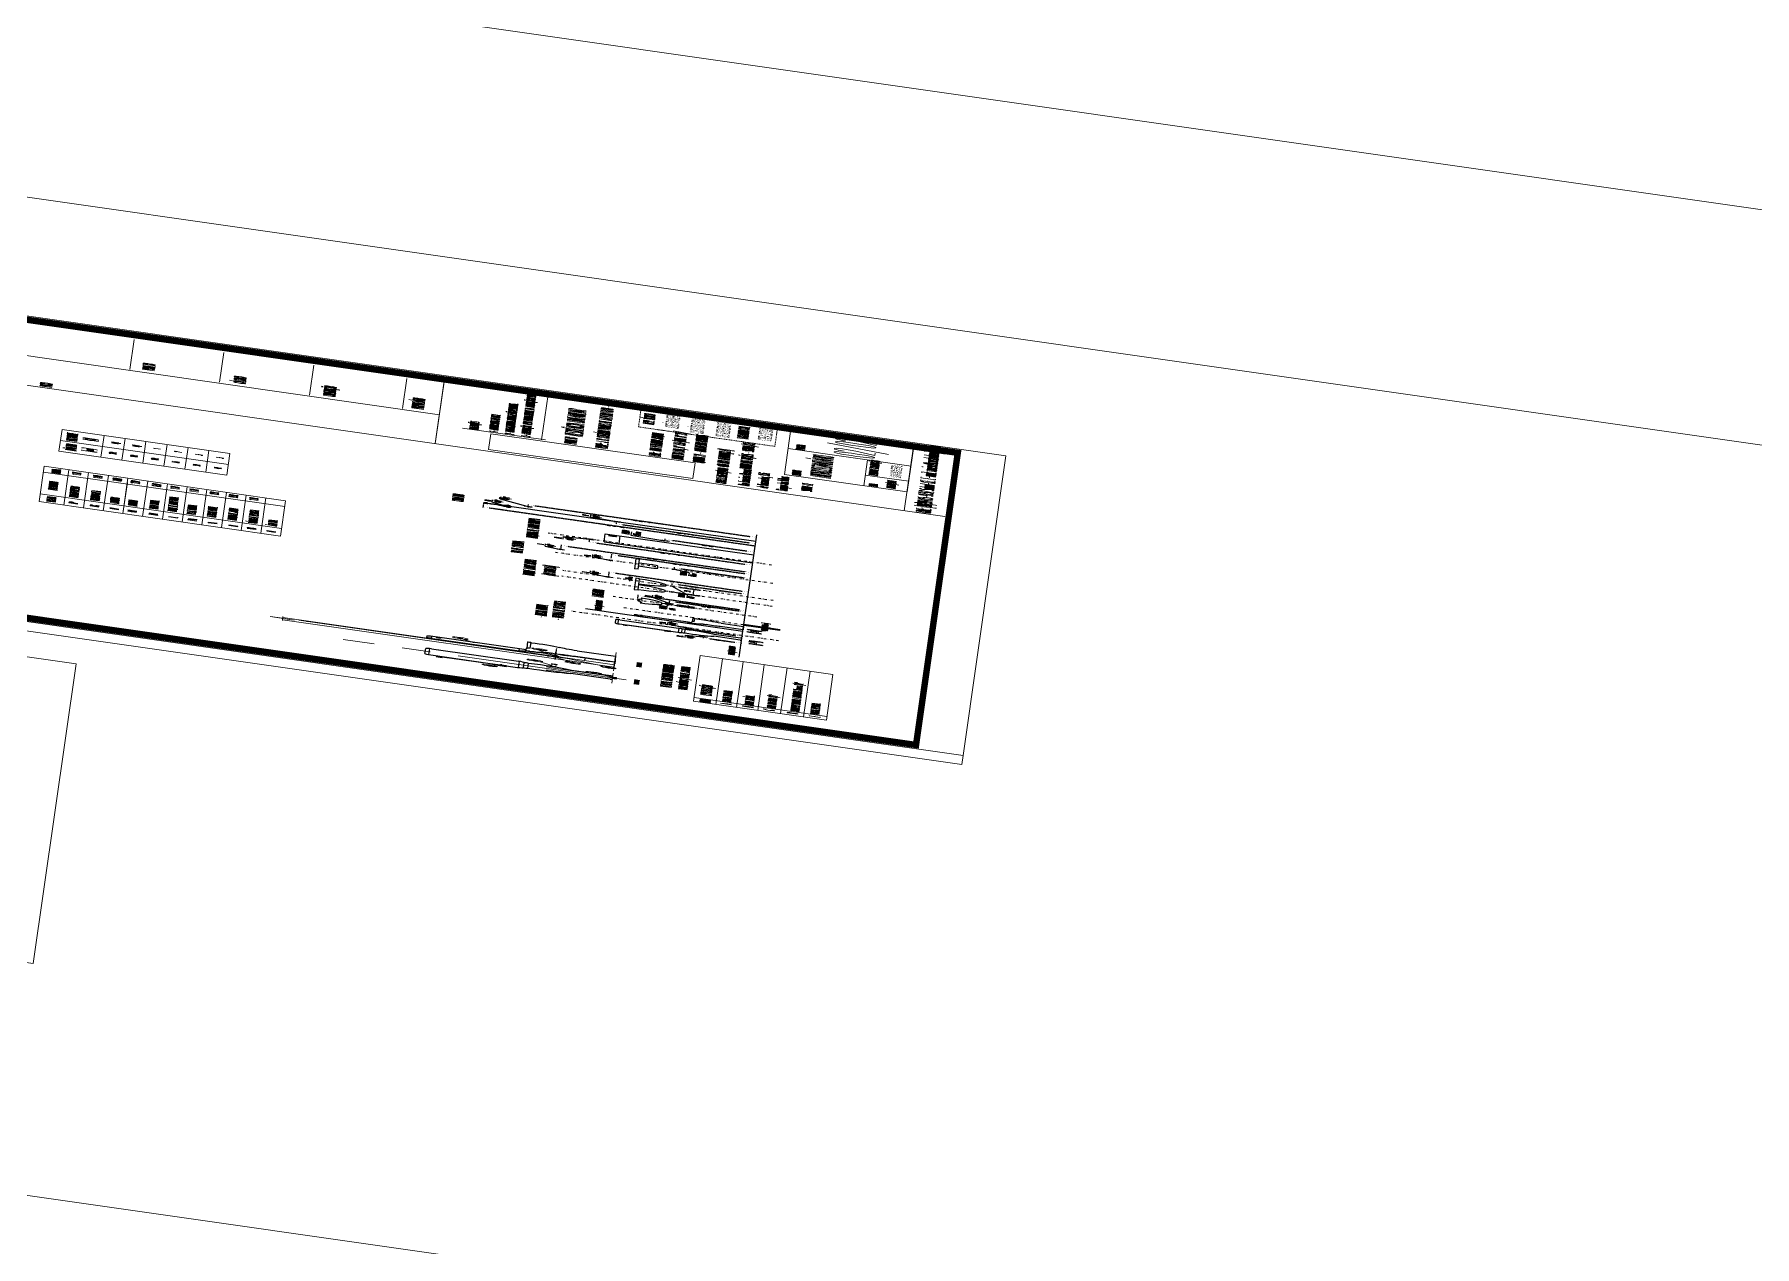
# Model space of a CAD drawing. Header units: millimetres. Extents: x -361192058 to 101130107379, y -14071650034 to 19218552450.
# Drawn here: x -133286 to -131695, y 40991 to 42113 of the extents above; entities that cross this region are included whole.
import ezdxf
from ezdxf.enums import TextEntityAlignment as Align

# ---------------------------------------------------------------- set-up
doc = ezdxf.new("R2010")
doc.units = ezdxf.units.MM
doc.header["$LTSCALE"] = 0.5
for name, pattern in [('CENTER2', [28.575, 19.05, -3.175, 3.175, -3.175]), ('DASHED2', [9.525, 6.35, -3.175]), ('DIVIDE', [1.25, 0.5, -0.25, 0, -0.25, 0, -0.25]), ('HIDDEN2', [0.1875, 0.125, -0.0625])]:
    doc.linetypes.add(name, pattern=pattern)
for name, color, linetype in [('02', 2, 'Continuous'), ('14-04-Texto-04', 3, 'Continuous'), ('BANHO', 7, 'Continuous'), ('CERAMICA', 8, 'Continuous'), ('CERC02', 3, 'Continuous'), ('DETALLHES_HIDRAULICO', 4, 'Continuous'), ('LAYER8', 8, 'Continuous'), ('parede', 2, 'Continuous'), ('PROJEÇÃO', 8, 'HIDDEN2'), ('TEXT', 2, 'Continuous'), ('TEXTO', 3, 'Continuous'), ('TEXTO0', 7, 'Continuous'), ('TEXTO2', 3, 'Continuous'), ('TUBULAÇÃO_HIDRÁULICA projeção', 5, 'DASHED2'), ('TXT_0', 7, 'Continuous'), ('TXT_1', 3, 'Continuous'), ('TXT_2', 6, 'Continuous')]:
    doc.layers.add(name, color=color, linetype=linetype)
doc.styles.add('ADITIVOCAD', font='ROMANS.shx')
doc.styles.add('ROMAND', font='romand', dxfattribs={"height": 0.3})
doc.styles.add('ROMANS', font='romans', dxfattribs={"height": 0.1})
doc.styles.add('SANSSERIF', font='sas_____.pfb', dxfattribs={"height": 1})
doc.styles.get("Standard").update_dxf_attribs({"font": 'txt.shx', "height": 0.12})
doc.dimstyles.get("Standard").update_dxf_attribs({"dimtxt": 0.18, "dimasz": 0.18, "dimexe": 0.18, "dimexo": 0.0625, "dimgap": 0.09, "dimtad": 0, "dimtih": 1, "dimtoh": 1, "dimdec": 4, "dimzin": 0, "dimdsep": 46, "dimtxsty": 'Standard', "dimcen": 0.09, "dimadec": 0, "dimazin": 0, "dimtfac": 1, "dimtdec": 4, "dimtofl": 0, "dimtmove": 2, "dimatfit": 3, "dimfxl": 0, "dimtolj": 1, "dimtzin": 0, "dimarcsym": 0})
picture_1 = doc.add_image_def('image1.jpg', size_in_pixel=(700, 700))

# ---------------------------------------------------------------- blocks, each defined once
blk = doc.blocks.new('ADC_VASO_02L')
for p, q in [((-0.12, 0.9532), (-0.03, 0.9532)), ((-0.15, 0.9232), (-0.15, 0.4832)), ((-0.1492, 0.93), (-0.0008, 0.93)), ((0, 0.9232), (0, 0.4832)), ((-0.6504, 0.4474), (-0.2505, 0.4474)), ((-0.2649, 0.4329), (-0.2525, 0.4453)), ((-0.2384, 0.4512), (-0.0454, 0.4512)), ((-0.1492, 0.4845), (-0.0008, 0.4845)), ((-0.12, 0.4532), (-0.03, 0.4532)), ((-0.2834, 0.43), (-0.6504, 0.43)), ((-0.272, 0.43), (-0.6353, 0.43)), ((-0.5379, 0.1957), (-0.5379, 0)), ((-0.1479, 0), (-0.1479, 0.2)), ((-0.5379, 0), (-0.1479, 0))]:
    blk.add_line(p, q)
blk.add_circle((-0.1113, 0.8931), 0.0125)
for centre, radius, start, end in [((-0.12, 0.9232), 0.03, 90, 180), ((-0.03, 0.9232), 0.03, 0, 90), ((-0.6504, 0.4387), 0.0087, 90, 270), ((-0.272, 0.44), 0.01, 270, 315), ((-0.2384, 0.4312), 0.02, 90, 135), ((-0.12, 0.4832), 0.03, 180, 270), ((-0.1666, 0.4756), 0.1297, 282.0492, 346.33831), ((-0.0454, 0.4462), 0.005, 346.33831, 90), ((-0.03, 0.4832), 0.03, 270, 0), ((-0.526, 0.3851), 0.1205, 158.1254, 235.66367), ((-0.1385, 0.3329), 0.016, 93.80615, 233.89222), ((-0.6379, 0.1957), 0.1, 0, 63.97069), ((-0.1929, 0.26), 0.075, 306.8699, 53.1301)]:
    blk.add_arc(centre, radius, start, end)
blk = doc.blocks.new('ADC_VASO_02F')
for p, q in [((-0.1948, 0.8917), (-0.2476, 0.8917)), ((-0.2476, 0.8917), (-0.2476, 0.8621)), ((-0.1948, 0.92), (-0.1948, 0.48)), ((-0.1931, 0.93), (0.2035, 0.93)), ((-0.1648, 0.95), (0.1752, 0.95)), ((0.2052, 0.92), (0.2052, 0.48)), ((-0.2476, 0.8621), (-0.1948, 0.8621)), ((-0.2231, 0.5805), (-0.2231, 0.8621)), ((-0.1948, 0.475), (0.2052, 0.475)), ((-0.1648, 0.45), (-0.1558, 0.45)), ((-0.1558, 0.45), (0.1662, 0.45)), ((0.1662, 0.45), (0.1752, 0.45)), ((-0.1558, 0.4279), (0.1662, 0.4279)), ((-0.0993, 0.0105), (-0.0898, 0.21)), ((0.1097, 0.0105), (0.1002, 0.21)), ((-0.0893, 0), (0.0997, 0))]:
    blk.add_line(p, q)
blk.add_lwpolyline([(-0.206, 0.5805), (-0.2394, 0.5805), (-0.2394, 0.5354), (-0.206, 0.5354)], close=True)
for centre, radius, start, end in [((-0.1648, 0.92), 0.03, 90, 180), ((0.1752, 0.92), 0.03, 0, 90), ((-0.1648, 0.48), 0.03, 180, 270), ((-0.1547, 0.439), 0.0111, 95.7268, 264.2732), ((0.1651, 0.439), 0.0111, 275.7268, 84.2732), ((0.1752, 0.48), 0.03, 270, 0), ((0.0696, 0.3772), 0.231, 167.31807, 226.37481), ((-0.0591, 0.3772), 0.231, 313.62519, 12.68193), ((-0.0893, 0.01), 0.01, 177.27369, 270), ((0.0997, 0.01), 0.01, 270, 2.72631)]:
    blk.add_arc(centre, radius, start, end)
blk = doc.blocks.new('BOLA')
for p, q in [((-1.44, 0), (1.44, 0)), ((0, -1.44), (0, 1.44))]:
    blk.add_line(p, q)
blk.add_circle((0, 0), 0.452)
blk = doc.blocks.new('*D1222')
at = {"layer": 'Defpoints', "color": 0, "transparency": 16777216}
for p in [(4238.025, 2392.241), (4238.399, 2392.241), (4237.934, 2391.31)]:
    blk.add_point(p, dxfattribs=at)
at = {"layer": 'PROJEÇÃO', "color": 7, "lineweight": -2, "transparency": 16777216}
blk.add_line((4238.399, 2391.37), (4238.399, 2392.181), dxfattribs=at)
at = {"layer": 'PROJEÇÃO', "color": 7, "lineweight": -2, "transparency": 16777216, "xscale": 0.06, "yscale": 0.06, "zscale": 0.06}
for p, rotation in [((4238.399, 2392.241), 90), ((4238.399, 2391.31), 270)]:
    blk.add_blockref('BOLA', p, dxfattribs=dict(at, rotation=rotation))
at = {"layer": 'PROJEÇÃO', "color": 3, "lineweight": 18, "transparency": 16777216, "insert": (4238.139, 2391.776), "char_height": 0.12, "attachment_point": 5, "rotation": 90}
blk.add_mtext('\\A1;.30', dxfattribs=at)
blk = doc.blocks.new('ff')
at = {"layer": 'Defpoints', "color": 0, "linetype": 'ByBlock'}
blk.add_point((23.111, 2.22), dxfattribs=at)
at = {"layer": 'LAYER8', "linetype": 'ByBlock'}
for p, q in [((43.627, 7.955), (42.088, 7.955)), ((42.273, 7.77), (42.273, 0)), ((44.995, 6.66), (45.663, 6.66)), ((45.478, 6.475), (45.478, 0.185)), ((30.792, 5.55), (32.297, 5.55)), ((32.112, 5.365), (32.112, 0.185)), ((35.675, 4.774), (34.67, 4.774)), ((34.887, 4.557), (34.887, 0.217)), ((23.067, 4.07), (24.883, 4.07)), ((29.96, 4.07), (31.562, 4.07)), ((43.627, 4.07), (42.917, 4.07)), ((22.845, 3.369), (22.845, 3.501)), ((23.863, 3.369), (23.863, 3.501)), ((24.698, 3.885), (24.698, 0.185)), ((31.377, 3.885), (31.377, 0.185)), ((43.102, 3.885), (43.102, 0.185)), ((16.061, 3.145), (17.762, 3.145)), ((22.66, 3.454), (22.475, 3.454)), ((24.048, 3.454), (24.233, 3.454)), ((17.577, 0.185), (17.577, 2.96)), ((39.646, 2.604), (40.129, 2.604)), ((15.823, 1.998), (15.823, 1.482)), ((16.193, 1.998), (16.193, 1.482)), ((16.415, 2.22), (17.241, 2.22)), ((17.056, 0.185), (17.056, 2.035)), ((20.662, 1.998), (20.662, 1.385)), ((22.845, 1.998), (22.845, 1.385)), ((23.333, 2.22), (23.974, 2.22)), ((23.789, 2.035), (23.789, 0.185)), ((29.465, 2.22), (29.996, 2.22)), ((29.811, 2.035), (29.811, 0.185)), ((39.912, 2.387), (39.912, 0.217)), ((7.956, 1.665), (7.746, 1.665)), ((7.858, 1.665), (7.858, 0.185)), ((15.638, 1.667), (15.453, 1.667)), ((16.378, 1.667), (16.563, 1.667)), ((20.847, 1.57), (22.66, 1.57)), ((5.419, 1.11), (5.209, 1.11)), ((5.321, 0.925), (5.321, 0.185)), ((5.419, 0), (5.209, 0)), ((5.641, -0.222), (5.641, -0.628)), ((5.826, -0.443), (6.563, -0.443)), ((6.748, -0.222), (6.748, -0.628)), ((7.956, 0), (7.746, 0)), ((9.888, -0.111), (9.888, -0.543)), ((9.888, -0.45), (10.79, -0.45)), ((10.79, -0.111), (10.79, -0.543))]:
    blk.add_line(p, q, dxfattribs=at)
at = {"layer": 'LAYER8'}
for p, q in [((43.915, 7.414), (44.573, 7.712)), ((44.573, 7.712), (45.433, 7.712)), ((44.773, 6.688), (46.124, 7.486)), ((46.124, 7.486), (46.984, 7.486)), ((43.849, 4.144), (43.849, 7.331)), ((44.655, 6.66), (44.891, 6.66)), ((44.773, 6.542), (44.773, 6.778)), ((44.773, 6.66), (44.773, 6.542)), ((31.028, 6.014), (30.598, 5.55)), ((31.028, 6.014), (31.887, 6.014)), ((30.487, 5.55), (30.709, 5.55)), ((30.487, 5.55), (30.709, 5.55)), ((30.598, 5.661), (30.598, 5.439)), ((34.53, 5.523), (35.538, 5.523)), ((35.538, 5.523), (35.935, 4.774)), ((23.302, 4.617), (22.845, 4.07)), ((23.302, 4.617), (24.161, 4.617)), ((29.567, 4.627), (29.177, 4.07)), ((30.426, 4.627), (29.567, 4.627)), ((35.805, 4.774), (36.065, 4.774)), ((35.935, 4.904), (35.935, 4.643)), ((43.849, 4.07), (44.183, 4.83)), ((44.183, 4.83), (45.043, 4.83)), ((22.734, 4.07), (22.956, 4.07)), ((28.916, 4.07), (29.437, 4.07)), ((29.064, 4.07), (29.286, 4.07)), ((35.761, 4.34), (35.761, 0)), ((35.761, 4.34), (38.799, 4.34)), ((38.216, 4.166), (38.432, 4.166)), ((38.216, 4.079), (38.432, 4.079)), ((38.799, 4.34), (38.799, 0)), ((43.731, 4.07), (43.967, 4.07)), ((43.849, 3.952), (43.849, 4.188)), ((43.849, 0), (43.849, 3.996)), ((35.761, 3.906), (38.799, 3.906)), ((39.615, 3.6), (39.386, 2.604)), ((40.952, 3.6), (39.615, 3.6)), ((31.037, 3.364), (27.313, 3.364)), ((27.313, 3.253), (27.313, 3.364)), ((27.313, 3.253), (31.037, 3.253)), ((28.584, 3.253), (28.584, 2.884)), ((29.766, 3.253), (29.766, 2.884)), ((31.037, 3.253), (31.037, 3.364)), ((16.242, 2.22), (17.591, 2.723)), ((17.591, 2.723), (18.451, 2.723)), ((28.769, 2.699), (29.581, 2.699)), ((39.256, 2.604), (39.516, 2.604)), ((39.386, 2.734), (39.386, 2.474)), ((8.535, 2.186), (8.178, 1.665)), ((9.394, 2.186), (8.535, 2.186)), ((15.082, 2.28), (13.942, 2.28)), ((15.831, 2.22), (15.082, 2.28)), ((15.713, 2.22), (15.949, 2.22)), ((16.075, 2.22), (16.311, 2.22)), ((20.442, 1.746), (22.796, 2.22)), ((20.442, 1.746), (20.662, 2.22)), ((20.551, 2.22), (20.773, 2.22)), ((22.734, 2.22), (22.956, 2.22)), ((28.651, 1.78), (29.175, 2.22)), ((29.064, 2.22), (29.286, 2.22)), ((4.425, 1.631), (5.285, 1.631)), ((5.285, 1.631), (5.641, 1.11)), ((8.06, 1.665), (8.296, 1.665)), ((20.442, 1.746), (19.302, 1.746)), ((28.651, 1.78), (27.511, 1.78)), ((5.523, 1.11), (5.759, 1.11)), ((11.228, -0.661), (10.975, -0.53))]:
    blk.add_line(p, q, dxfattribs=at)
at = {"layer": 'LAYER8', "linetype": 'DIVIDE'}
for p, q in [((35.994, -0.546), (35.994, 5.977)), ((29.175, -0.661), (29.175, 5.69)), ((8.173, -1.06), (8.173, 4.993)), ((20.662, -0.739), (20.662, 5.408)), ((22.845, -0.739), (22.845, 5.408)), ((12.211, -1.06), (12.211, 3.502)), ((15.823, -0.345), (15.823, 3.881)), ((15.831, 2.102), (15.831, 2.338)), ((16.193, 2.102), (16.193, 2.338)), ((8.178, 1.547), (8.178, 1.783)), ((5.641, 0.992), (5.641, 1.228))]:
    blk.add_line(p, q, dxfattribs=at)
at = {"layer": 'LAYER8', "color": 2}
blk.add_line((9.888, 4.599), (9.888, 0), dxfattribs=at)
at = {"layer": 'LAYER8', "linetype": 'Continuous'}
for p, q in [((12.026, -1.06), (12.026, 0)), ((12.396, -1.06), (12.396, 0))]:
    blk.add_line(p, q, dxfattribs=at)
at = {"layer": 'LAYER8'}
for points in [[(43.442, 7.238, 0.299855), (43.737, 7.83, -1.127154), (43.96, 7.83, 0.299855), (44.256, 7.238, -0.225434), (43.442, 7.238)], [(44.198, 7.271, -0.188676), (43.507, 7.277)]]:
    blk.add_lwpolyline(points, format="xyb", dxfattribs=at)
at = {"layer": 'LAYER8', "const_width": 0.0555}
blk.add_lwpolyline([(44.745, 6.66, 1), (44.8, 6.66, 1)], format="xyb", close=True, dxfattribs=at)
at = {"layer": 'LAYER8'}
blk.add_lwpolyline([(19.644, 3.285), (19.644, 3.174), (23.863, 3.174), (23.863, 3.285), (19.644, 3.285)], dxfattribs=at)
at = {"layer": 'LAYER8', "color": 2}
blk.add_lwpolyline([(0, 0), (0, 0), (8.057, 0), (29.003, 0), (46.42, 0), (46.42, 0), (46.42, 0)], dxfattribs=at)
at = {"layer": 'LAYER8'}
for centre, radius in [((30.598, 5.55), 0.0495), ((35.935, 4.774), 0.058), ((22.845, 4.07), 0.0495), ((29.175, 4.07), 0.0495), ((38.324, 4.123), 0.116), ((43.849, 4.07), 0.0742), ((39.386, 2.604), 0.0871), ((15.831, 2.22), 0.0773), ((16.193, 2.22), 0.0495), ((20.662, 2.22), 0.0495), ((22.845, 2.22), 0.0495), ((29.175, 2.22), 0.0742), ((8.178, 1.665), 0.0495), ((5.641, 1.11), 0.0495)]:
    blk.add_circle(centre, radius, dxfattribs=at)
for centre, radius, start, end in [((15.398, 5.628), 2.613, 259.8389, 267.4965), ((15.709, 3.207), 0.776, 192.0404, 264.6167), ((15.838, 1.876), 1.269, 64.0686, 115.9314), ((15.966, 3.207), 0.776, 275.3833, 347.9596), ((16.469, 4.114), 1.099, 266.0429, 283.4487), ((20.656, 3.287), 0.907, 187.145, 352.855), ((22.851, 3.287), 0.907, 187.145, 352.855), ((28.769, 2.884), 0.185, 180, 270), ((29.581, 2.884), 0.185, 270, 0), ((15.837, -11.031), 13.467, 89.1423, 90.8577)]:
    blk.add_arc(centre, radius, start, end, dxfattribs=at)
at = {"layer": 'LAYER8', "linetype": 'ByBlock'}
for points in [[(42.242, 7.77), (42.304, 7.77), (42.273, 7.955)], [(45.447, 6.475), (45.508, 6.475), (45.478, 6.66)], [(32.081, 5.365), (32.143, 5.365), (32.112, 5.55)], [(34.851, 4.557), (34.923, 4.557), (34.887, 4.774)], [(24.667, 3.885), (24.729, 3.885), (24.698, 4.07)], [(31.346, 3.885), (31.408, 3.885), (31.377, 4.07)], [(43.071, 3.885), (43.132, 3.885), (43.102, 4.07)], [(22.66, 3.485), (22.66, 3.423), (22.845, 3.454)], [(24.048, 3.485), (24.048, 3.423), (23.863, 3.454)], [(17.546, 2.96), (17.608, 2.96), (17.577, 3.145)], [(39.876, 2.387), (39.948, 2.387), (39.912, 2.604)], [(17.025, 2.035), (17.087, 2.035), (17.056, 2.22)], [(23.758, 2.035), (23.82, 2.035), (23.789, 2.22)], [(29.78, 2.035), (29.842, 2.035), (29.811, 2.22)], [(7.827, 1.48), (7.889, 1.48), (7.858, 1.665)], [(15.638, 1.698), (15.638, 1.636), (15.823, 1.667)], [(16.378, 1.698), (16.378, 1.636), (16.193, 1.667)], [(20.847, 1.601), (20.847, 1.539), (20.662, 1.57)], [(22.66, 1.601), (22.66, 1.539), (22.845, 1.57)], [(5.29, 0.925), (5.352, 0.925), (5.321, 1.11)], [(5.29, 0.185), (5.352, 0.185), (5.321, 0)], [(7.827, 0.185), (7.889, 0.185), (7.858, 0)], [(17.025, 0.185), (17.087, 0.185), (17.056, 0)], [(17.546, 0.185), (17.608, 0.185), (17.577, 0)], [(23.758, 0.185), (23.82, 0.185), (23.789, 0)], [(24.667, 0.185), (24.729, 0.185), (24.698, 0)], [(29.78, 0.185), (29.842, 0.185), (29.811, 0)], [(31.346, 0.185), (31.408, 0.185), (31.377, 0)], [(32.081, 0.185), (32.143, 0.185), (32.112, 0)], [(34.851, 0.217), (34.923, 0.217), (34.887, 0)], [(39.876, 0.217), (39.948, 0.217), (39.912, 0)], [(42.242, 0.185), (42.304, 0.185), (42.273, 0)], [(43.071, 0.185), (43.132, 0.185), (43.102, 0)], [(45.447, 0.185), (45.508, 0.185), (45.478, 0)], [(5.826, -0.412), (5.826, -0.474), (5.641, -0.443)], [(6.563, -0.412), (6.563, -0.474), (6.748, -0.443)], [(10.073, -0.42), (10.073, -0.481), (9.888, -0.45)], [(10.605, -0.42), (10.605, -0.481), (10.79, -0.45)]]:
    blk.add_solid(points, dxfattribs=at)
at = {"layer": 'LAYER8'}
for name, p, xscale, yscale, zscale in [('ADC_VASO_02F', (6.751, 0), 3.877553874640228, 3.877553874640228, 3.877553874640228), ('ADC_VASO_02L', (9.888, 0), -3.332121700982782, 3.332121700982789, 3.332121700982412)]:
    blk.add_blockref(name, p, dxfattribs=dict(at, xscale=xscale, yscale=yscale, zscale=zscale))
at = {"layer": 'CERC02', "style": 'ROMANS'}
for s, height, p in [('CH', 0.185, (44.735, 7.933)), ('%%C1/2"', 0.185, (44.735, 7.642)), ('RG', 0.185, (46.287, 7.522)), ('%%C3/4"', 0.185, (46.287, 7.416)), ('%%C1/2"', 0.185, (31.065, 5.951)), ('FI', 0.185, (31.342, 6.241)), ('%%C3/4"', 0.217, (34.574, 5.449)), ('ML', 0.217, (34.574, 5.789)), ('RP', 0.185, (44.403, 5.07)), ('TL', 0.185, (23.339, 4.843)), ('%%C3/4"', 0.185, (23.339, 4.553)), ('PIA', 0.185, (29.49, 4.854)), ('%%C3/4"', 0.185, (29.595, 4.563)), ('%%C3/4"', 0.185, (44.25, 4.761)), ('PAREDE C/ACABAMENTO', 0.18501, (9.991, 4.323)), ('ESGOTO', 0.217, (39.784, 3.872)), ('%%C75mm', 0.217, (39.853, 3.538)), ('%%C1/2"', 0.185, (17.753, 2.654)), ('LV', 0.185, (17.753, 2.944)), ('CA', 0.185, (8.561, 2.429)), ('%%C1/2"', 0.185, (8.561, 2.139)), ('ESGOTO', 0.185, (13.905, 2.488)), ('%%C40', 0.185, (13.964, 2.204)), ('ESGOTO', 0.185, (19.275, 1.995)), ('ESGOTO', 0.185, (27.485, 2.029)), ('%%C1/2"', 0.185, (4.451, 1.584)), ('DC', 0.185, (4.451, 1.874)), ('%%C40', 0.185, (19.334, 1.711)), ('%%C50mm', 0.185, (27.543, 1.745)), ('PISO C/ACABAMENTO', 0.18501, (0.444, 0.327)), ('ESGOTO(%%c100mm)', 0.18501, (11.253, -0.522))]:
    blk.add_text(s, height=height, dxfattribs=at).set_placement(p, align=Align.TOP_LEFT)
at = {"layer": 'LAYER8', "linetype": 'ByBlock', "style": 'ROMANS'}
for s, height, p in [('2.20', 0.185, (42.088, 4.07)), ('1.80', 0.185, (45.293, 3.33)), ('1.50', 0.185, (31.927, 2.775)), ('1.10', 0.217, (34.67, 2.387)), ('1.10', 0.185, (24.513, 2.035)), ('1.10', 0.185, (31.192, 2.035)), ('1.10', 0.185, (42.917, 2.035)), ('.85', 0.185, (17.392, 1.573)), ('.60', 0.217, (39.695, 1.302)), ('.45', 0.185, (7.73, 0.887)), ('.60', 0.185, (16.871, 1.11)), ('.60', 0.185, (29.626, 1.11)), ('.30', 0.185, (5.193, 0.555))]:
    blk.add_text(s, height=height, rotation=90, dxfattribs=at).set_placement(p, align=Align.MIDDLE_CENTER)
for s, p in [('.275', (23.354, 3.485)), ('.10', (16.008, 1.826)), ('.59', (21.754, 1.755)), ('.30', (6.195, -0.308))]:
    blk.add_text(s, height=0.185, dxfattribs=at).set_placement(p, align=Align.MIDDLE_CENTER)
blk.add_text('.45 - .60', height=0.185, rotation=90, dxfattribs=at).set_placement((23.604, 1.11), align=Align.MIDDLE)
blk.add_text('.28', height=0.185, dxfattribs=at).set_placement((10.325, -0.309), align=Align.MIDDLE)
at = {"layer": 'TEXT', "style": 'ROMANS'}
for s, height, p in [('CHUVEIRO', 0.333, (43.052, 8.868)), ('TANQUE LAVAR ROUPA ', 0.33301, (19.193, 6.535)), ('PIA DE COZINHA', 0.33301, (27.043, 6.965)), ('MAQUINA DE LAVAR ROUPA', 0.33301, (33.343, 6.593)), ('- DUCHA MANUAL', 0.33301, (4.236, 6.021)), ('(DECORALITA)', 0.33301, (20.34, 5.944)), ('- VALVULA DE DESCARGA', 0.33301, (4.236, 5.525)), ('LAVATORIO', 0.333, (14.929, 4.471))]:
    blk.add_text(s, height=height, dxfattribs=at).set_placement(p, align=Align.TOP_LEFT)
blk = doc.blocks.new('APROVADO QUADRA 21.2 MBVII')
at = {"lineweight": 18}
for p, q in [((4254.109, 2396.743), (4254.109, 2400.539)), ((4261.312, 2400.539), (4254.109, 2400.539)), ((4255.658, 2396.743), (4255.658, 2400.539)), ((4260.148, 2396.743), (4260.148, 2400.539)), ((4261.313, 2396.743), (4261.313, 2400.539)), ((4261.312, 2400.151), (4254.109, 2400.151)), ((4261.312, 2399.841), (4254.109, 2399.841)), ((4261.312, 2399.531), (4254.109, 2399.531)), ((4260.42, 2399.222), (4254.109, 2399.222)), ((4261.312, 2399.222), (4254.109, 2399.222)), ((4261.312, 2398.912), (4254.109, 2398.912)), ((4261.312, 2398.602), (4254.109, 2398.602)), ((4261.312, 2398.292), (4254.109, 2398.292)), ((4261.297, 2397.982), (4254.109, 2397.982)), ((4261.312, 2397.672), (4254.109, 2397.672)), ((4261.312, 2397.362), (4254.109, 2397.362)), ((4261.313, 2397.053), (4254.109, 2397.053)), ((4261.313, 2396.743), (4254.109, 2396.743))]:
    blk.add_line(p, q, dxfattribs=at)
at = {"color": 8, "lineweight": 18}
for p, q in [((4266.964, 2400.346), (4266.964, 2397.704)), ((4264.762, 2399.685), (4269.166, 2399.685)), ((4264.762, 2399.355), (4269.166, 2399.355)), ((4264.762, 2399.025), (4269.166, 2399.025)), ((4264.762, 2398.694), (4269.166, 2398.694)), ((4264.762, 2398.364), (4269.166, 2398.364)), ((4264.762, 2398.034), (4269.166, 2398.034))]:
    blk.add_line(p, q, dxfattribs=at)
at = {"lineweight": 18}
for points in [[(4114.826, 2517.868), (4314.741, 2517.868), (4314.741, 2359.975), (4114.826, 2359.975)], [(4361.876, 2517.868), (4561.791, 2517.868), (4561.791, 2359.975), (4361.876, 2359.975)]]:
    blk.add_lwpolyline(points, close=True, dxfattribs=at)
at = {"layer": '02', "lineweight": 18}
for p, q in [((4277.046, 2407.109), (4277.046, 2386.546)), ((4232.868, 2387.921), (4242.2, 2387.921))]:
    blk.add_line(p, q, dxfattribs=at)
for points in [[(4161.466, 2399.612), (4222.666, 2399.612), (4222.666, 2444.162), (4161.466, 2444.162)], [(4229.721, 2385.734), (4290.921, 2385.734), (4290.921, 2430.284), (4229.721, 2430.284)]]:
    blk.add_lwpolyline(points, close=True, dxfattribs=at)
at = {"layer": '02', "lineweight": 18, "const_width": 0.1}
blk.add_lwpolyline([(4230.471, 2386.484), (4290.171, 2386.484), (4290.171, 2429.534), (4230.471, 2429.534)], close=True, dxfattribs=at)
at = {"layer": '02', "lineweight": 18}
blk.add_lwpolyline([(4229.721, 2385.734), (4227.846, 2385.734), (4227.846, 2405.234), (4229.721, 2407.109), (4230.471, 2407.109)], dxfattribs=at)
at = {"layer": '02', "color": 4, "linetype": 'HIDDEN2', "lineweight": 18}
blk.add_lwpolyline([(4286.223, 2391.464), (4289.788, 2391.464), (4289.788, 2389.319), (4286.223, 2389.319)], close=True, dxfattribs=at)
at = {"layer": '14-04-Texto-04', "lineweight": 18}
for p, q in [((4282.947, 2407.109), (4282.947, 2394.561)), ((4282.947, 2394.561), (4282.947, 2405.496)), ((4286.151, 2389.11), (4286.151, 2387.176))]:
    blk.add_line(p, q, dxfattribs=at)
at = {"layer": 'BANHO', "lineweight": 18}
blk.add_line((4235.845, 2394.112), (4235.845, 2394.05), dxfattribs=at)
at = {"layer": 'CERAMICA', "lineweight": 18}
for p, q in [((4277.472, 2394.561), (4290.171, 2394.561)), ((4280.952, 2394.175), (4280.952, 2392.867)), ((4280.849, 2392.929), (4290.128, 2392.929)), ((4283.081, 2387.176), (4283.081, 2387.861))]:
    blk.add_line(p, q, dxfattribs=at)
at = {"layer": 'CERC02', "lineweight": 18}
for p, q in [((4283.151, 2399.435), (4289.261, 2399.435)), ((4283.151, 2398.022), (4289.261, 2398.022)), ((4283.151, 2396.608), (4289.261, 2396.608)), ((4283.167, 2395.145), (4289.261, 2395.145)), ((4277.046, 2394.561), (4289.907, 2394.561)), ((4277.046, 2394.561), (4289.9, 2394.561)), ((4277.046, 2394.561), (4289.9, 2394.561)), ((4277.046, 2394.561), (4290.171, 2394.561)), ((4277.046, 2394.561), (4290.164, 2394.561)), ((4280.886, 2389.11), (4290.166, 2389.11)), ((4280.886, 2387.176), (4280.886, 2389.11)), ((4280.886, 2387.861), (4286.151, 2387.861)), ((4277.046, 2387.183), (4290.171, 2387.183)), ((4290.166, 2387.176), (4280.886, 2387.176))]:
    blk.add_line(p, q, dxfattribs=at)
at = {"layer": 'DETALLHES_HIDRAULICO', "lineweight": 18}
for p, q in [((4237.749, 2396.135), (4237.749, 2392.362)), ((4237.827, 2396.135), (4237.827, 2392.362)), ((4238.141, 2392.694), (4238.141, 2392.668)), ((4238.141, 2392.694), (4238.237, 2392.694)), ((4238.141, 2392.668), (4238.237, 2392.668)), ((4238.149, 2392.579), (4238.149, 2392.645)), ((4238.149, 2392.645), (4238.229, 2392.645)), ((4238.149, 2392.579), (4238.168, 2392.553)), ((4238.149, 2392.579), (4238.229, 2392.579)), ((4238.228, 2392.717), (4238.15, 2392.717)), ((4238.156, 2392.694), (4238.156, 2392.716)), ((4238.156, 2392.707), (4238.222, 2392.716)), ((4238.156, 2392.701), (4238.222, 2392.71)), ((4238.156, 2392.694), (4238.222, 2392.703)), ((4238.156, 2392.645), (4238.156, 2392.668)), ((4238.156, 2392.659), (4238.222, 2392.668)), ((4238.156, 2392.653), (4238.222, 2392.662)), ((4238.156, 2392.646), (4238.222, 2392.655)), ((4238.164, 2392.579), (4238.164, 2392.645)), ((4238.168, 2392.553), (4238.21, 2392.553)), ((4238.18, 2392.579), (4238.18, 2392.645)), ((4238.195, 2392.579), (4238.195, 2392.645)), ((4238.229, 2392.579), (4238.21, 2392.553)), ((4238.211, 2392.579), (4238.211, 2392.645)), ((4238.222, 2392.694), (4238.222, 2392.716)), ((4238.222, 2392.645), (4238.222, 2392.668)), ((4238.229, 2392.579), (4238.229, 2392.645)), ((4238.237, 2392.694), (4238.237, 2392.668)), ((4234.901, 2391.339), (4234.949, 2392.242)), ((4235.549, 2391.339), (4235.5, 2392.242)), ((4236.272, 2392.272), (4235.906, 2392.272)), ((4236.272, 2392.21), (4235.906, 2392.21)), ((4237.837, 2392.28), (4237.908, 2392.28)), ((4237.908, 2392.28), (4237.908, 2392.202)), ((4237.931, 2392.275), (4237.908, 2392.275)), ((4237.917, 2392.208), (4237.908, 2392.275)), ((4237.924, 2392.208), (4237.915, 2392.275)), ((4237.931, 2392.208), (4237.922, 2392.275)), ((4237.931, 2392.289), (4237.956, 2392.289)), ((4237.931, 2392.193), (4237.931, 2392.289)), ((4237.956, 2392.193), (4237.956, 2392.289)), ((4237.98, 2392.275), (4237.956, 2392.275)), ((4237.965, 2392.208), (4237.956, 2392.275)), ((4237.972, 2392.208), (4237.963, 2392.275)), ((4237.979, 2392.208), (4237.97, 2392.275)), ((4238.045, 2392.282), (4237.98, 2392.282)), ((4237.98, 2392.201), (4237.98, 2392.282)), ((4238.045, 2392.263), (4237.98, 2392.263)), ((4238.045, 2392.248), (4237.98, 2392.248)), ((4238.045, 2392.232), (4237.98, 2392.232)), ((4238.045, 2392.217), (4237.98, 2392.217)), ((4238.045, 2392.282), (4238.072, 2392.262)), ((4238.045, 2392.201), (4238.045, 2392.282)), ((4238.045, 2392.201), (4238.072, 2392.22)), ((4238.072, 2392.22), (4238.072, 2392.262)), ((4237.837, 2392.202), (4237.908, 2392.202)), ((4237.931, 2392.208), (4237.908, 2392.208)), ((4237.931, 2392.193), (4237.956, 2392.193)), ((4237.98, 2392.208), (4237.956, 2392.208)), ((4238.045, 2392.201), (4237.98, 2392.201)), ((4234.932, 2391.313), (4235.07, 2391.313)), ((4235.07, 2391.313), (4235.07, 2391.251)), ((4235.07, 2391.251), (4235.38, 2391.251)), ((4235.38, 2391.313), (4235.518, 2391.313)), ((4235.38, 2391.313), (4235.38, 2391.251))]:
    blk.add_line(p, q, dxfattribs=at)
blk.add_lwpolyline([(4237.731, 2392.356, -0.414214), (4237.737, 2392.362), (4237.839, 2392.362, -0.414214), (4237.846, 2392.356), (4237.846, 2392.354, -0.414214), (4237.839, 2392.348), (4237.737, 2392.348, -0.414214), (4237.731, 2392.354)], format="xyb", close=True, dxfattribs=at)
for points in [[(4237.836, 2392.348), (4237.836, 2392.298, -0.414214), (4237.829, 2392.29), (4237.748, 2392.29, -0.414214), (4237.74, 2392.298), (4237.74, 2392.348)], [(4237.837, 2392.202), (4237.837, 2392.28, -0.414214)]]:
    blk.add_lwpolyline(points, format="xyb", dxfattribs=at)
for radius in [0.049, 0.0388]:
    blk.add_circle((4236.272, 2392.241), radius, dxfattribs=at)
for centre, radius, start, end in [((4237.771, 2396.131), 0.0217, 32.2558, 167.6379), ((4237.8, 2396.121), 0.0303, 28.3273, 120.3701), ((4237.811, 2396.156), 0.0262, 212.2558, 306.9595), ((4237.851, 2392.497), 0.322, 313.2074, 10.0893), ((4237.873, 2392.498), 0.342, 305.6158, 9.2432), ((4234.846, 2392.255), 0.104, 352.5883, 71.5643), ((4235.603, 2392.255), 0.104, 108.4357, 187.4117), ((4235.906, 2392.458), 0.248, 220.7377, 270), ((4235.906, 2392.458), 0.186, 203.5864, 270), ((4236.237, 2392.241), 0.0471, 318.8368, 41.1632), ((4237.84, 2392.298), 0.0911, 184.9011, 267.6161), ((4237.837, 2392.288), 0.01, 166.9833, 268.3174), ((4234.932, 2391.344), 0.031, 177.2737, 270), ((4235.518, 2391.344), 0.031, 270, 2.7263)]:
    blk.add_arc(centre, radius, start, end, dxfattribs=at)
at = {"layer": 'TUBULAÇÃO_HIDRÁULICA projeção', "lineweight": 18}
blk.add_line((4238.276, 2392.773), (4238.276, 2392.773), dxfattribs=at)
at = {"layer": 'TXT_0', "linetype": 'CENTER2', "lineweight": 18}
for p, q in [((4237.788, 2396.273), (4237.788, 2392.052)), ((4235.225, 2391.094), (4235.225, 2395.547)), ((4237.991, 2392.241), (4237.611, 2392.241))]:
    blk.add_line(p, q, dxfattribs=at)
at = {"layer": 'TXT_0', "lineweight": 18}
for p, q in [((4238.316, 2393.534), (4238.708, 2393.698)), ((4234.7, 2393.058), (4234.312, 2393.192)), ((4236.002, 2392.269), (4236.36, 2392.483)), ((4238.252, 2392.375), (4238.699, 2392.501)), ((4237.784, 2392.267), (4237.279, 2392.013)), ((4237.928, 2392.198), (4237.34, 2391.495)), ((4235.256, 2391.264), (4235.611, 2391.537)), ((4232.868, 2389.335), (4242.2, 2389.335)), ((4232.868, 2389.001), (4242.2, 2389.001)), ((4232.868, 2388.641), (4242.2, 2388.641)), ((4232.868, 2388.281), (4242.2, 2388.281))]:
    blk.add_line(p, q, dxfattribs=at)
at = {"layer": 'TXT_0', "linetype": 'CENTER2', "lineweight": 18}
blk.add_lwpolyline([(4237.259, 2396.528), (4237.639, 2396.528), (4237.639, 2396.344), (4237.729, 2396.724), (4237.729, 2396.528), (4238.097, 2396.528)], dxfattribs=at)
at = {"layer": 'TXT_0', "lineweight": 18, "const_width": 0.0207}
for points in [[(4238.306, 2393.534, 1), (4238.326, 2393.534, 1)], [(4234.71, 2393.058, -1), (4234.689, 2393.058, -1)], [(4236.02, 2392.279, 1), (4235.999, 2392.279, 1)], [(4237.773, 2392.267, 1), (4237.794, 2392.267, 1)], [(4237.917, 2392.198, 1), (4237.938, 2392.198, 1)], [(4238.262, 2392.375, -1), (4238.241, 2392.375, -1)], [(4235.246, 2391.264, 1), (4235.267, 2391.264, 1)]]:
    blk.add_lwpolyline(points, format="xyb", close=True, dxfattribs=at)
at = {"layer": 'TXT_0', "lineweight": 18}
for centre in [(4238.822, 2393.746), (4234.194, 2393.233), (4236.467, 2392.547), (4238.823, 2392.501), (4237.099, 2391.957), (4235.709, 2391.612), (4237.191, 2391.399)]:
    blk.add_circle(centre, 0.124, dxfattribs=at)
at = {"layer": 'TXT_1', "lineweight": 18}
for p, q in [((4264.762, 2400.346), (4269.166, 2400.346)), ((4264.762, 2400.346), (4264.762, 2397.704)), ((4269.166, 2400.346), (4269.166, 2397.704)), ((4264.762, 2397.704), (4269.166, 2397.704)), ((4237.422, 2396.528), (4237.422, 2391.311)), ((4237.887, 2396.528), (4237.887, 2391.311))]:
    blk.add_line(p, q, dxfattribs=at)
at = {"layer": 'TXT_2', "lineweight": 18}
for p, q in [((4236.181, 2391.31), (4234.169, 2391.31)), ((4236.646, 2391.311), (4240.419, 2391.311)), ((4232.868, 2390.009), (4242.2, 2390.009)), ((4232.868, 2387.921), (4232.868, 2390.009)), ((4233.633, 2387.921), (4233.633, 2390.009)), ((4242.2, 2387.921), (4242.2, 2390.009)), ((4232.868, 2389.658), (4242.2, 2389.658))]:
    blk.add_line(p, q, dxfattribs=at)
at = {"layer": 'BANHO', "lineweight": 18, "yscale": 3.101723407877278}
for name, p, xscale, zscale in [('ADC_VASO_02F', (4235.209, 2391.31), 3.101723407877278, 3.101723407877278), ('ADC_VASO_02L', (4237.956, 2391.311), -3.101723407877278, 3.101723407877339)]:
    blk.add_blockref(name, p, dxfattribs=dict(at, xscale=xscale, zscale=zscale))
at = {"layer": 'PROJEÇÃO', "lineweight": 18, "xscale": 0.5382392496831386, "yscale": 0.5382392496831386, "zscale": 0.5382392496831386}
blk.add_blockref('ff', (4242.994, 2389.404), dxfattribs=at)
at = {"color": 3, "lineweight": 18, "style": 'ROMANS'}
for s, height, p in [('LEGENDA', 0.1394, (4254.396, 2400.426)), ('DISCRIMINACAO', 0.13944, (4256.823, 2400.426)), ('ALTURA', 0.1394, (4260.244, 2400.412)), ('RP ', 0.1394, (4254.679, 2400.078)), ('REGISTRO PRESSAO', 0.13944, (4255.938, 2400.086)), ('1.10', 0.1394, (4260.498, 2400.094)), ('RG', 0.1394, (4254.68, 2399.745)), ('REGISTRO GAVETA', 0.13944, (4255.921, 2399.753)), ('1.80', 0.1394, (4260.481, 2399.76)), ('LAVATORIO', 0.1394, (4255.938, 2399.445)), ('0.60', 0.1394, (4260.498, 2399.453)), ('LV', 0.1394, (4254.692, 2399.437)), ('CH', 0.1394, (4254.692, 2399.153)), ('CHUVEIRO', 0.1394, (4255.938, 2399.161)), ('2.20', 0.1394, (4260.498, 2399.169)), ('DM', 0.1394, (4254.692, 2398.82)), ('DUCHA MANUAL', 0.13944, (4255.938, 2398.828)), ('0.30', 0.1394, (4260.498, 2398.836)), ('TL', 0.1394, (4254.689, 2398.507)), ('TANQUE DE LAVAR ROUPA', 0.13944, (4255.938, 2398.537)), ('1.10', 0.1394, (4260.498, 2398.545)), ('PIA', 0.1394, (4254.689, 2398.206)), ('PIA DE COZINHA', 0.13944, (4255.938, 2398.236)), ('1.10', 0.1394, (4260.498, 2398.244)), ('FI', 0.1394, (4254.689, 2397.888)), ('FILTRO DE PAREDE', 0.13944, (4255.938, 2397.918)), ('1.50', 0.1394, (4260.498, 2397.926)), ('TORNEIRA DE JARDIM', 0.13944, (4255.913, 2397.593)), ('0.30', 0.1394, (4260.512, 2397.625)), ('TJ', 0.1394, (4254.664, 2397.563)), ('VÁLVULA DE DESCARGA', 0.13944, (4255.913, 2397.269)), ('1.10', 0.1394, (4260.499, 2397.306)), ('VD', 0.1394, (4254.649, 2397.276)), ('AF', 0.1394, (4254.649, 2396.966)), ('ÁGUA FRIA', 0.1394, (4255.913, 2396.959))]:
    blk.add_text(s, height=height, dxfattribs=at).set_placement(p, align=Align.TOP_LEFT)
at = {"color": 2, "linetype": 'Continuous', "lineweight": 18, "style": 'ROMANS'}
for s, height, p in [('DIÂMETRO', 0.1651, (4265.878, 2400.082)), ('DECLIVIDADE', 0.16513, (4267.981, 2400.091)), ('(cm)', 0.1651, (4265.866, 2399.809)), ('(%)', 0.1651, (4268.005, 2399.809))]:
    blk.add_text(s, height=height, dxfattribs=at).set_placement(p, align=Align.CENTER)
at = {"linetype": 'Continuous', "lineweight": 18, "style": 'ROMANS'}
for s, height, p in [('200', 0.1101, (4265.911, 2399.456)), ('0,7', 0.1101, (4268.045, 2399.443)), ('150', 0.1101, (4265.911, 2399.125)), ('0,7', 0.1101, (4268.045, 2399.113)), ('100', 0.1101, (4265.911, 2398.795)), ('1', 0.11, (4268.045, 2398.783)), ('75', 0.1101, (4265.911, 2398.465)), ('2', 0.11, (4268.045, 2398.453)), ('50', 0.1101, (4265.911, 2398.135)), ('3', 0.11, (4268.045, 2398.122)), ('40', 0.1101, (4265.911, 2397.804)), ('3', 0.11, (4268.045, 2397.792))]:
    blk.add_text(s, height=height, dxfattribs=at).set_placement(p, align=Align.CENTER)
at = {"color": 0, "lineweight": 13, "flags": 8}
for p in [(4700.725, 2280.113), (4699.574, 2277.896), (4702.355, 2276.195), (4703.672, 2274.085), (4699.844, 2272.219), (4703.049, 2270.137), (4703.088, 2267.98), (4700.652, 2261.522), (4700.701, 2257.159)]:
    blk.add_attdef('NIVEL', p, '', height=0.075, dxfattribs=at)
for rotation, width, p in [(90, 0.8, (4700.821, 2275.752)), (270, 0.6, (4703.844, 2274.902)), (90, 0.8, (4701.557, 2268.502)), (180, 0.6, (4651.182, 2236.193))]:
    blk.add_attdef('$PORTA', text='', height=0.09, rotation=rotation, dxfattribs=dict(at, width=width)).set_placement(p, align=Align.MIDDLE)
for p in [(4654.176, 2240.463), (4648.499, 2240.192), (4633.439, 2239.336), (4637.801, 2239.384), (4656.392, 2239.312), (4652.475, 2237.682), (4644.26, 2236.949), (4646.417, 2236.988), (4650.365, 2236.365)]:
    blk.add_attdef('NIVEL', p, '', height=0.075, rotation=270, dxfattribs=at)
at = {"color": 0, "lineweight": 13, "width": 0.8, "flags": 8}
for p in [(4652.032, 2239.216), (4644.782, 2238.479)]:
    blk.add_attdef('$PORTA', text='', height=0.09, dxfattribs=at).set_placement(p, align=Align.MIDDLE)
at = {"layer": 'parede', "lineweight": 18, "style": 'ROMANS'}
blk.add_text('RESIDÊNCIA UNIFAMILIAR', height=0.27531, dxfattribs=at).set_placement((4282.577, 2392.58), align=Align.TOP_LEFT)
at = {"layer": 'TEXT', "lineweight": 18, "style": 'SANSSERIF'}
for s, height, p in [('JOSÉ RANIERE  ', 0.21833, (4286.896, 2391.057)), ('CUSTÓDIO PONTES ', 0.21833, (4286.566, 2390.664)), ('DE AZEVEDO FILHO', 0.21833, (4286.588, 2390.257)), ('CREA 327103', 0.21833, (4287.074, 2389.598)), ('LIVIA MONTEIRO', 0.1768, (4283.436, 2387.482))]:
    blk.add_text(s, height=height, dxfattribs=at).set_placement(p, align=Align.TOP_LEFT)
at = {"layer": 'TEXTO', "lineweight": 18, "style": 'ROMANS'}
for s, height, p in [('PROP.: J. R. CUSTÓDIO PONTES DE AZEVEDO FILHO - ME', 0.19342, (4280.876, 2392.083)), ('END.:  RUA VEREADOR JOAQUIM', 0.18066, (4280.841, 2391.24)), ('BARRETO LIMA, N° 733 (LOTE N° 25/', 0.18066, (4280.873, 2390.883)), ('DA BOA VIZINHANÇA II)', 0.18066, (4280.847, 2390.166)), ('BAIRRO DAS NAÇÕES - SOBRAL/CE', 0.18066, (4280.854, 2389.812))]:
    blk.add_text(s, height=height, dxfattribs=at).set_placement(p, align=Align.TOP_LEFT)
blk.add_text('QUADRA 21 - LOTEAMENTO MORADAS ', height=0.18066, dxfattribs=at).set_placement((4280.814, 2390.37))
at = {"layer": 'TEXTO0', "lineweight": 18, "style": 'ADITIVOCAD'}
for s, p in [('CAIXA DE ACOPLADA.', (4233.72, 2389.431)), ('ENGATE FLEXÍVEL.', (4233.717, 2389.079)), ('NIPEL COM ROSCA 1/2"', (4233.722, 2388.728)), ('JOELHO 90%%D SOLDAVEL E COM ROSCA 25mm x 1/2"', (4233.721, 2388.36)), ('TUBO DE DESCARGA.', (4233.729, 2388.046))]:
    blk.add_text(s, height=0.13462, dxfattribs=at).set_placement(p)
at = {"layer": 'TEXTO2', "lineweight": 18, "style": 'ROMANS'}
for s, height, p in [('PAGO', 0.1885, (4277.258, 2400.783)), ('PROJETO', 0.1885, (4283.524, 2399.239, -0.754)), ('CÁLCULO', 0.1885, (4283.524, 2397.808, -0.754)), ('CONSTRUÇÃO', 0.1885, (4283.524, 2396.394, -0.754)), ('PROPRIETÁRIO', 0.1885, (4283.524, 2395.002, -1.508)), ('OBSERVAÇÕES', 0.1378, (4281.021, 2394.065)), ('1- CONFERIR COTAS NO LOCAL', 0.1378, (4281.053, 2393.758)), ('2- TODOS OS DIREITOS AUTORAIS ESTÃO RESERVADOS.', 0.1378, (4281.049, 2393.507)), ('3- A REPRODUÇÃO  DESTA PRANCHA DEPENDE DA  AUTORIZAÇÃO DO SEU AUTOR', 0.1378, (4281.053, 2393.25)), ('PROJETO', 0.1865, (4280.864, 2392.57)), ('RESP. TÉCNICO', 0.17017, (4287.04, 2391.4)), ('CNPJ:13.366.989/0001-01', 0.16182, (4277.318, 2390.15)), ('ENGENHEIRO CIVIL', 0.17017, (4286.838, 2389.917)), ('SOBRAL-CE', 0.1618, (4278.192, 2388.813)), ('ASSUNTO', 0.1378, (4281.033, 2388.992)), ('HIDROSSANITÁRIO', 0.32059, (4281.322, 2388.707)), ('PRANCHA', 0.1378, (4286.258, 2388.985)), ('02/02', 0.6343, (4286.471, 2388.393)), ('DATA', 0.1378, (4281.033, 2387.783)), ('DESENHO E COLABORAÇÃO', 0.1378, (4283.264, 2387.807)), ('AGOSTO/2017', 0.1378, (4281.136, 2387.505))]:
    blk.add_text(s, height=height, dxfattribs=at).set_placement(p, align=Align.TOP_LEFT)
at = {"layer": 'TEXTO2', "lineweight": 18, "style": 'ROMAND'}
for s, height, p in [('Rua Francisco Bezerra', 0.17525, (4277.476, 2389.714)), ('de Vasconcelos, 156', 0.17525, (4277.572, 2389.421)), ('Campos dos Velhos', 0.17525, (4277.577, 2389.115)), ('FONE: (88)99415-9752 Sobral-CE. E-mail: raniere@construtorajrc.com', 0.22856, (4277.055, 2386.883))]:
    blk.add_text(s, height=height, dxfattribs=at).set_placement(p, align=Align.MIDDLE_LEFT)
at = {"layer": 'TXT_1', "lineweight": 18, "style": 'ADITIVOCAD'}
for s, p in [('A', (4238.822, 2393.746)), ('A', (4234.194, 2393.233)), ('B', (4236.467, 2392.547)), ('B', (4238.823, 2392.501)), ('D', (4237.099, 2391.957)), ('E', (4235.709, 2391.612)), ('C', (4237.191, 2391.399))]:
    blk.add_text(s, height=0.0775, dxfattribs=at).set_placement(p, align=Align.MIDDLE)
for s, height, p in [('VISTA FRONTAL', 0.07754, (4234.609, 2390.89)), ('VISTA LATERAL', 0.07754, (4238.161, 2390.89)), ('ITEM', 0.1683, (4232.911, 2389.747)), ('ESPECIFICAÇÃO', 0.16828, (4234.408, 2389.747)), ('A', 0.168, (4233.197, 2389.421)), ('B', 0.168, (4233.206, 2389.077)), ('C', 0.168, (4233.201, 2388.744)), ('D', 0.168, (4233.204, 2388.372)), ('E', 0.168, (4233.204, 2388.025))]:
    blk.add_text(s, height=height, dxfattribs=at).set_placement(p)
at = {"layer": 'TXT_2', "lineweight": 18, "style": 'ADITIVOCAD'}
for s, height, p in [('DETALHE EXECUTIVO HIDRAULICO', 0.17059, (4234.918, 2390.384)), ('VASO SANITÁRIO C/ CAIXA DE ACOPLADA', 0.13958, (4234.918, 2390.133))]:
    blk.add_text(s, height=height, dxfattribs=at).set_placement(p)
at = {"layer": 'PROJEÇÃO', "lineweight": 18}
dim = blk.add_linear_dim(base=(4238.399, 2392.241), p1=(4237.934, 2391.31), p2=(4238.025, 2392.241), angle=90, text='.30', dimstyle='Standard', override={"dimtxt": 0.12, "dimasz": 0.06, "dimexo": 0.06, "dimgap": 0.2, "dimtad": 1, "dimtih": 0, "dimtoh": 0, "dimdec": 2, "dimzin": 4, "dimblk1": 'BOLA', "dimblk2": 'BOLA', "dimsah": 1, "dimcen": -0.06, "dimse1": 1, "dimse2": 1, "dimclrd": 7, "dimclrt": 3, "dimtdec": 2, "dimtix": 1, "dimtofl": 1, "dimtmove": 2, "dimldrblk": 'BOLA', "dimtzin": 4}, dxfattribs=at)
dim.commit()
dim.dimension.update_dxf_attribs({"geometry": '*D1222', "text_midpoint": (4238.139, 2391.776)})
at = {"layer": '02', "color": 4, "linetype": 'HIDDEN2', "lineweight": 18}
image = blk.add_image(picture_1, insert=(4277.413, 2390.513), size_in_units=(3.215, 3.215), dxfattribs=at)
image.dxf.flags = 7

msp = doc.modelspace()

# ---------------------------------------------------------------- block references
at = {"layer": '02', "color": 0, "lineweight": 30, "xscale": -4.574818403918471, "yscale": -59.40450511825884, "zscale": 4.574818403918471, "rotation": 261.8606972171988}
msp.add_blockref('APROVADO QUADRA 21.2 MBVII', (5129.041, 2225.201), dxfattribs=at)

doc.saveas('drawing.dxf')
